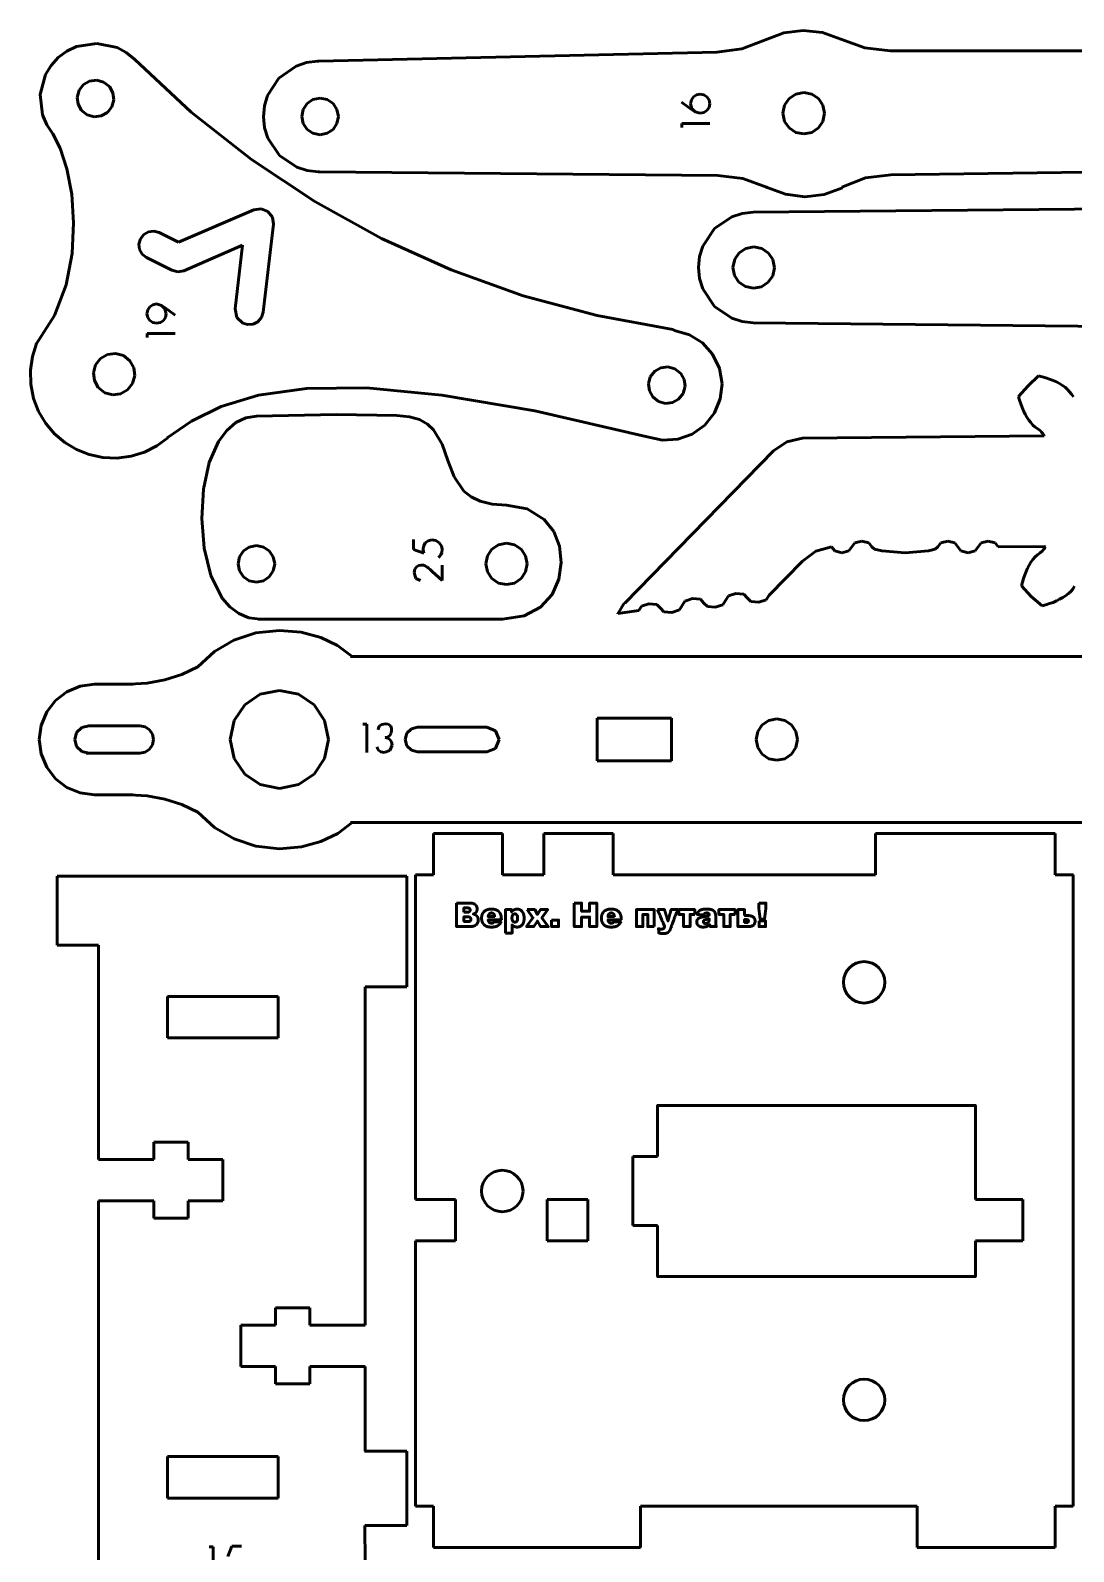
# Model space of a CAD drawing. Header units: millimetres. Extents: x 0 to 247, y 0 to 194.
# Drawn here: x 0.1 to 75.5, y 80.8 to 190.9 of the extents above; entities that cross this region are included whole.
import ezdxf

# ---------------------------------------------------------------- set-up
doc = ezdxf.new("R2010")
doc.units = ezdxf.units.MM
for name, pattern in [('K5LT32768', [0]), ('K5LT32769', [0]), ('K5LT_BASIC', [0])]:
    doc.linetypes.add(name, pattern=pattern)
doc.layers.add('Layer 1', color=7, linetype='Continuous')

msp = doc.modelspace()

# ---------------------------------------------------------------- linework, layer by layer
at = {"layer": 'Layer 1', "color": 1, "linetype": 'K5LT32768', "lineweight": 60, "true_color": 0xff0000}
for p, q in [((53.24, 190.24), (54.57, 190.74)), ((54.57, 190.74), (55.96, 190.92)), ((55.96, 190.92), (57.36, 190.76)), ((57.36, 190.76), (58.69, 190.29)), ((2.7, 189.42), (3.39, 189.75)), ((3.39, 189.75), (4.86, 189.98)), ((4.86, 189.98), (6.32, 189.67)), ((6.32, 189.67), (6.99, 189.31)), ((49.73, 189.34), (51.54, 189.59)), ((51.54, 189.59), (53.24, 190.24)), ((58.69, 190.29), (60.43, 189.66)), ((60.43, 189.66), (62.27, 189.44)), ((62.27, 189.44), (136.01, 189.44)), ((1.15, 187.72), (1.55, 188.37)), ((1.55, 188.37), (2.07, 188.95)), ((2.07, 188.95), (2.7, 189.42)), ((6.99, 189.31), (7.6, 188.81)), ((7.6, 188.81), (11.68, 185.01)), ((18.04, 187.47), (19.29, 188.34)), ((19.29, 188.34), (20.03, 188.59)), ((20.03, 188.59), (20.82, 188.69)), ((20.82, 188.69), (20.92, 188.69)), ((20.92, 188.69), (49.73, 189.34)), ((0.77, 186.28), (1.15, 187.72)), ((3.9, 186.99), (4.34, 187.24)), ((4.34, 187.24), (4.85, 187.31)), ((4.85, 187.31), (5.35, 187.17)), ((17.21, 186.2), (18.04, 187.47)), ((0.94, 184.8), (0.77, 186.28)), ((3.44, 186.07), (3.58, 186.58)), ((3.58, 186.58), (3.9, 186.99)), ((5.35, 187.17), (5.77, 186.85)), ((5.77, 186.85), (6.02, 186.4)), ((6.02, 186.4), (6.08, 185.9)), ((16.99, 185.46), (17.21, 186.2)), ((48.25, 186.25), (48.03, 186.1)), ((48.03, 186.1), (48.25, 186.25)), ((48.52, 186.31), (48.25, 186.25)), ((48.25, 186.25), (48.52, 186.31)), ((48.79, 186.25), (48.52, 186.31)), ((48.52, 186.31), (48.79, 186.25)), ((49.01, 186.1), (48.79, 186.25)), ((48.79, 186.25), (49.01, 186.1)), ((54.95, 185.98), (55.43, 186.3)), ((55.43, 186.3), (56.01, 186.42)), ((56.01, 186.42), (56.6, 186.3)), ((56.6, 186.3), (57.07, 185.98)), ((3.5, 185.57), (3.44, 186.07)), ((3.75, 185.13), (3.5, 185.57)), ((4.16, 184.8), (3.75, 185.13)), ((5.94, 185.39), (5.62, 184.98)), ((6.08, 185.9), (5.94, 185.39)), ((16.91, 184.66), (16.99, 185.46)), ((19.69, 184.69), (19.79, 185.2)), ((19.79, 185.2), (20.08, 185.62)), ((20.08, 185.62), (20.5, 185.91)), ((20.5, 185.91), (21.01, 186.01)), ((21.01, 186.01), (21.53, 185.91)), ((21.53, 185.91), (21.95, 185.62)), ((21.95, 185.62), (22.23, 185.2)), ((22.23, 185.2), (22.34, 184.69)), ((47.17, 185.72), (47.63, 185.39)), ((47.63, 185.39), (47.17, 185.72)), ((47.63, 185.39), (47.8, 185.27)), ((47.8, 185.27), (47.63, 185.39)), ((47.8, 185.27), (47.96, 185.15)), ((47.96, 185.15), (47.8, 185.27)), ((47.88, 185.88), (47.82, 185.61)), ((47.82, 185.61), (47.88, 185.88)), ((47.82, 185.61), (47.92, 185.26)), ((47.92, 185.26), (47.82, 185.61)), ((48.03, 186.1), (47.88, 185.88)), ((47.88, 185.88), (48.03, 186.1)), ((47.92, 185.26), (48.16, 185.02)), ((48.16, 185.02), (47.92, 185.26)), ((47.96, 185.15), (48.09, 185.06)), ((48.09, 185.06), (47.96, 185.15)), ((48.09, 185.06), (48.16, 185.02)), ((48.16, 185.02), (48.09, 185.06)), ((48.79, 184.97), (49.01, 185.12)), ((49.01, 185.12), (48.79, 184.97)), ((49.16, 185.88), (49.01, 186.1)), ((49.01, 186.1), (49.16, 185.88)), ((49.01, 185.12), (49.16, 185.34)), ((49.16, 185.34), (49.01, 185.12)), ((49.21, 185.61), (49.16, 185.88)), ((49.16, 185.88), (49.21, 185.61)), ((49.16, 185.34), (49.21, 185.61)), ((49.21, 185.61), (49.16, 185.34)), ((54.51, 184.92), (54.63, 185.5)), ((54.63, 185.5), (54.95, 185.98)), ((57.07, 185.98), (57.39, 185.5)), ((57.39, 185.5), (57.51, 184.92)), ((1.24, 184.09), (0.94, 184.8)), ((1.67, 183.44), (1.24, 184.09)), ((4.67, 184.66), (4.16, 184.8)), ((5.18, 184.73), (4.67, 184.66)), ((5.62, 184.98), (5.18, 184.73)), ((11.68, 185.01), (16.04, 181.58)), ((17, 183.86), (16.91, 184.66)), ((19.79, 184.17), (19.69, 184.69)), ((20.08, 183.75), (19.79, 184.17)), ((22.23, 184.17), (21.95, 183.75)), ((22.34, 184.69), (22.23, 184.17)), ((47.18, 184.17), (47.18, 183.88)), ((47.18, 183.88), (47.18, 184.17)), ((47.18, 184.17), (49.21, 184.17)), ((49.21, 184.17), (47.18, 184.17)), ((48.16, 185.02), (48.52, 184.92)), ((48.52, 184.92), (48.16, 185.02)), ((48.52, 184.92), (48.79, 184.97)), ((48.79, 184.97), (48.52, 184.92)), ((54.63, 184.33), (54.51, 184.92)), ((54.95, 183.86), (54.63, 184.33)), ((57.39, 184.33), (57.07, 183.86)), ((57.51, 184.92), (57.39, 184.33)), ((2.21, 182.39), (1.67, 183.44)), ((17.23, 183.12), (17, 183.86)), ((18.08, 181.86), (17.23, 183.12)), ((20.5, 183.47), (20.08, 183.75)), ((21.01, 183.36), (20.5, 183.47)), ((21.53, 183.47), (21.01, 183.36)), ((21.95, 183.75), (21.53, 183.47)), ((55.43, 183.53), (54.95, 183.86)), ((56.01, 183.42), (55.43, 183.53)), ((56.6, 183.53), (56.01, 183.42)), ((57.07, 183.86), (56.6, 183.53)), ((2.69, 180.9), (2.21, 182.39)), ((19.34, 181.01), (18.08, 181.86)), ((3.04, 179.06), (2.69, 180.9)), ((16.04, 181.58), (20.64, 178.52)), ((20.08, 180.77), (19.34, 181.01)), ((20.88, 180.69), (20.08, 180.77)), ((20.98, 180.69), (20.88, 180.69)), ((49.79, 180.41), (20.98, 180.69)), ((136.06, 181.44), (62.32, 180.47)), ((51.6, 180.19), (49.79, 180.41)), ((53.31, 179.56), (51.6, 180.19)), ((53.37, 179.55), (53.31, 179.56)), ((54.7, 179.05), (53.37, 179.55)), ((58.82, 179.52), (57.48, 179.04)), ((60.49, 180.24), (58.76, 179.58)), ((58.76, 179.58), (58.82, 179.52)), ((62.32, 180.47), (60.49, 180.24)), ((3.18, 176.99), (3.04, 179.06)), ((20.64, 178.52), (25.47, 175.85)), ((52.35, 177.75), (126.64, 178.47)), ((56.09, 178.88), (54.7, 179.05)), ((57.48, 179.04), (56.09, 178.88)), ((16.23, 177.93), (10.78, 175.58)), ((16.75, 178.01), (16.23, 177.93)), ((17.24, 177.81), (16.75, 178.01)), ((17.56, 177.4), (17.24, 177.81)), ((17.64, 176.88), (17.56, 177.4)), ((49.55, 176.57), (50.81, 177.43)), ((50.81, 177.43), (51.55, 177.66)), ((51.55, 177.66), (52.35, 177.75)), ((3.07, 174.76), (3.18, 176.99)), ((8.6, 176.34), (8.26, 176.15)), ((8.98, 176.39), (8.6, 176.34)), ((9.37, 176.29), (8.98, 176.39)), ((10.78, 175.58), (9.37, 176.29)), ((16.9, 170.51), (17.64, 176.88)), ((48.7, 175.3), (49.55, 176.57)), ((8.01, 175.83), (7.9, 175.44)), ((7.9, 175.44), (7.95, 175.06)), ((8.26, 176.15), (8.01, 175.83)), ((11.15, 173.52), (15.41, 175.36)), ((15.41, 175.36), (14.88, 170.75)), ((25.47, 175.85), (30.5, 173.58)), ((48.47, 174.55), (48.7, 175.3)), ((51.82, 175.14), (51.34, 174.82)), ((52.41, 175.25), (51.82, 175.14)), ((52.99, 175.13), (52.41, 175.25)), ((53.46, 174.8), (52.99, 175.13)), ((2.63, 172.49), (3.07, 174.76)), ((7.95, 175.06), (8.14, 174.72)), ((8.14, 174.72), (8.46, 174.47)), ((8.46, 174.47), (10.29, 173.55)), ((48.39, 173.75), (48.47, 174.55)), ((51.02, 174.35), (50.89, 173.76)), ((51.34, 174.82), (51.02, 174.35)), ((53.78, 174.32), (53.46, 174.8)), ((53.89, 173.74), (53.78, 174.32)), ((10.29, 173.55), (10.72, 173.44)), ((10.72, 173.44), (11.15, 173.52)), ((30.5, 173.58), (35.7, 171.71)), ((48.47, 172.95), (48.39, 173.75)), ((48.7, 172.2), (48.47, 172.95)), ((50.89, 173.76), (51.01, 173.18)), ((51.01, 173.18), (51.32, 172.7)), ((53.44, 172.68), (53.77, 173.15)), ((53.77, 173.15), (53.89, 173.74)), ((1.79, 170.27), (2.63, 172.49)), ((49.55, 170.94), (48.7, 172.2)), ((51.32, 172.7), (51.8, 172.37)), ((51.8, 172.37), (52.38, 172.25)), ((52.38, 172.25), (52.96, 172.36)), ((52.96, 172.36), (53.44, 172.68)), ((8.7, 170.9), (8.55, 170.68)), ((8.55, 170.68), (8.7, 170.9)), ((8.92, 171.05), (8.7, 170.9)), ((8.7, 170.9), (8.92, 171.05)), ((9.18, 171.11), (8.92, 171.05)), ((8.92, 171.05), (9.18, 171.11)), ((9.54, 171.01), (9.18, 171.11)), ((9.18, 171.11), (9.54, 171.01)), ((9.62, 170.96), (9.54, 171.01)), ((9.79, 170.76), (9.54, 171.01)), ((9.54, 171.01), (9.79, 170.76)), ((9.54, 171.01), (9.62, 170.96)), ((9.74, 170.87), (9.62, 170.96)), ((9.62, 170.96), (9.74, 170.87)), ((9.9, 170.76), (9.74, 170.87)), ((9.74, 170.87), (9.9, 170.76)), ((9.88, 170.41), (9.79, 170.76)), ((9.79, 170.76), (9.88, 170.41)), ((10.08, 170.63), (9.9, 170.76)), ((9.9, 170.76), (10.08, 170.63)), ((14.88, 170.75), (14.99, 170.14)), ((35.7, 171.71), (41.06, 170.27)), ((50.81, 170.08), (49.55, 170.94)), ((0.48, 168.2), (1.79, 170.27)), ((8.55, 170.68), (8.49, 170.41)), ((8.49, 170.41), (8.55, 170.68)), ((8.49, 170.41), (8.55, 170.14)), ((8.55, 170.14), (8.49, 170.41)), ((8.55, 170.14), (8.7, 169.92)), ((8.7, 169.92), (8.55, 170.14)), ((8.7, 169.92), (8.92, 169.77)), ((8.92, 169.77), (8.7, 169.92)), ((8.92, 169.77), (9.18, 169.72)), ((9.18, 169.72), (8.92, 169.77)), ((9.18, 169.72), (9.46, 169.77)), ((9.46, 169.77), (9.18, 169.72)), ((9.46, 169.77), (9.68, 169.92)), ((9.68, 169.92), (9.46, 169.77)), ((9.68, 169.92), (9.83, 170.14)), ((9.83, 170.14), (9.68, 169.92)), ((9.83, 170.14), (9.88, 170.41)), ((9.88, 170.41), (9.83, 170.14)), ((10.54, 170.31), (10.08, 170.63)), ((10.08, 170.63), (10.54, 170.31)), ((14.99, 170.14), (15.43, 169.72)), ((15.43, 169.72), (15.77, 169.62)), ((15.77, 169.62), (16.17, 169.66)), ((16.17, 169.66), (16.52, 169.83)), ((16.52, 169.83), (16.77, 170.13)), ((16.77, 170.13), (16.9, 170.51)), ((41.06, 170.27), (46.54, 169.26)), ((51.55, 169.84), (50.81, 170.08)), ((52.35, 169.75), (51.55, 169.84)), ((126.64, 169.01), (52.35, 169.75)), ((8.5, 168.97), (8.5, 168.68)), ((8.5, 168.68), (8.5, 168.97)), ((8.5, 168.97), (10.54, 168.97)), ((10.54, 168.97), (8.5, 168.97)), ((46.54, 169.26), (46.66, 169.19)), ((46.66, 169.19), (47.75, 168.88)), ((47.75, 168.88), (48.68, 168.29)), ((0.2, 167.3), (0.5, 168.25)), ((0.5, 168.25), (0.48, 168.2)), ((5.13, 167.17), (5.63, 167.45)), ((5.63, 167.45), (6.2, 167.53)), ((6.2, 167.53), (6.78, 167.37)), ((48.68, 168.29), (49.42, 167.47)), ((49.42, 167.47), (49.91, 166.45)), ((0.06, 166.31), (0.2, 167.3)), ((0.08, 165.3), (0.06, 166.31)), ((4.61, 166.13), (4.76, 166.7)), ((4.76, 166.7), (5.13, 167.17)), ((6.78, 167.37), (7.25, 167)), ((7.25, 167), (7.53, 166.5)), ((7.53, 166.5), (7.6, 165.93)), ((45.24, 166.24), (45.68, 166.49)), ((45.68, 166.49), (46.18, 166.56)), ((46.18, 166.56), (46.69, 166.42)), ((46.69, 166.42), (47.11, 166.09)), ((49.91, 166.45), (50.1, 165.34)), ((0.28, 164.28), (0.08, 165.3)), ((4.68, 165.56), (4.61, 166.13)), ((4.96, 165.06), (4.68, 165.56)), ((7.44, 165.36), (7.08, 164.89)), ((7.6, 165.93), (7.44, 165.36)), ((44.77, 165.32), (44.91, 165.83)), ((44.84, 164.82), (44.77, 165.32)), ((44.91, 165.83), (45.24, 166.24)), ((47.11, 166.09), (47.35, 165.65)), ((47.35, 165.65), (47.42, 165.15)), ((50.1, 165.34), (49.97, 164.24)), ((72.24, 165.19), (72.99, 165.9)), ((72.99, 165.9), (73.27, 165.84)), ((73.27, 165.84), (73.54, 165.76)), ((73.54, 165.76), (73.8, 165.67)), ((73.8, 165.67), (74.05, 165.58)), ((74.05, 165.58), (74.29, 165.47)), ((74.29, 165.47), (74.51, 165.35)), ((74.51, 165.35), (74.73, 165.22)), ((74.73, 165.22), (74.92, 165.08)), ((0.65, 163.33), (0.28, 164.28)), ((5.43, 164.69), (4.96, 165.06)), ((6.01, 164.53), (5.43, 164.69)), ((6.58, 164.61), (6.01, 164.53)), ((7.08, 164.89), (6.58, 164.61)), ((16.56, 164.52), (13.85, 163.7)), ((20.02, 165), (16.56, 164.52)), ((24.38, 165.03), (20.02, 165)), ((29.83, 164.52), (24.38, 165.03)), ((36.55, 163.37), (29.83, 164.52)), ((45.09, 164.38), (44.84, 164.82)), ((45.5, 164.05), (45.09, 164.38)), ((46.96, 164.23), (46.51, 163.98)), ((47.28, 164.64), (46.96, 164.23)), ((47.42, 165.15), (47.28, 164.64)), ((49.97, 164.24), (49.55, 163.22)), ((71.56, 164.42), (72.24, 165.19)), ((71.63, 164.14), (71.56, 164.42)), ((71.72, 163.88), (71.63, 164.14)), ((74.92, 165.08), (75.1, 164.93)), ((75.1, 164.93), (75.25, 164.76)), ((75.25, 164.76), (75.38, 164.57)), ((75.38, 164.57), (75.54, 164.4)), ((1.16, 162.47), (0.65, 163.33)), ((13.85, 163.7), (11.71, 162.63)), ((16.41, 163), (15.65, 162.88)), ((22.21, 163.11), (16.41, 163)), ((26.56, 163.03), (22.21, 163.11)), ((27.48, 162.95), (26.56, 163.03)), ((44.69, 161.49), (36.55, 163.37)), ((46.01, 163.91), (45.5, 164.05)), ((46.51, 163.98), (46.01, 163.91)), ((49.55, 163.22), (48.85, 162.34)), ((71.81, 163.62), (71.72, 163.88)), ((71.91, 163.37), (71.81, 163.62)), ((72.03, 163.14), (71.91, 163.37)), ((72.15, 162.92), (72.03, 163.14)), ((1.8, 161.71), (1.16, 162.47)), ((11.71, 162.63), (9.96, 161.41)), ((14.26, 161.94), (13.67, 161.15)), ((14.93, 162.52), (14.26, 161.94)), ((15.65, 162.88), (14.93, 162.52)), ((28.22, 162.74), (27.48, 162.95)), ((28.79, 162.42), (28.22, 162.74)), ((29.23, 162.01), (28.79, 162.42)), ((29.84, 160.97), (29.23, 162.01)), ((48.85, 162.34), (47.94, 161.68)), ((72.29, 162.71), (72.15, 162.92)), ((72.44, 162.52), (72.29, 162.71)), ((72.6, 162.34), (72.44, 162.52)), ((72.77, 162.2), (72.6, 162.34)), ((72.96, 162.07), (72.77, 162.2)), ((73.14, 161.92), (72.96, 162.07)), ((73.22, 161.84), (73.14, 161.92)), ((2.55, 161.08), (1.8, 161.71)), ((3.39, 160.57), (2.55, 161.08)), ((9.19, 160.84), (8.3, 160.39)), ((9.99, 161.43), (9.19, 160.84)), ((9.96, 161.41), (9.99, 161.43)), ((13.67, 161.15), (13, 159.63)), ((30.26, 159.78), (29.84, 160.97)), ((45.79, 161.25), (44.69, 161.49)), ((46.89, 161.32), (45.79, 161.25)), ((47.94, 161.68), (46.89, 161.32)), ((53.83, 160.47), (54.79, 161.14)), ((54.79, 161.14), (55.93, 161.39)), ((55.93, 161.39), (73.42, 161.57)), ((73.3, 161.75), (73.22, 161.84)), ((73.37, 161.64), (73.3, 161.75)), ((73.4, 161.58), (73.37, 161.64)), ((73.42, 161.57), (73.4, 161.58)), ((4.31, 160.21), (3.39, 160.57)), ((5.29, 160), (4.31, 160.21)), ((6.31, 159.96), (5.29, 160)), ((7.34, 160.09), (6.31, 159.96)), ((8.3, 160.39), (7.34, 160.09)), ((30.71, 158.6), (30.26, 159.78)), ((43.06, 149.44), (53.82, 160.47)), ((53.82, 160.47), (53.83, 160.47)), ((13, 159.63), (12.58, 157.71)), ((31.42, 157.56), (30.71, 158.6)), ((12.58, 157.71), (12.45, 155.59)), ((31.94, 157.15), (31.42, 157.56)), ((32.61, 156.83), (31.94, 157.15)), ((33.46, 156.62), (32.61, 156.83)), ((34.51, 156.55), (33.46, 156.62)), ((35.99, 156.28), (34.51, 156.55)), ((12.45, 155.59), (12.62, 153.44)), ((37.24, 155.51), (35.99, 156.28)), ((37.92, 154.65), (37.24, 155.51)), ((38.33, 153.58), (37.92, 154.65)), ((12.62, 153.44), (13.11, 151.46)), ((15.19, 152.81), (15.47, 153.23)), ((15.47, 153.23), (15.89, 153.51)), ((15.89, 153.51), (16.41, 153.62)), ((16.41, 153.62), (16.92, 153.51)), ((16.92, 153.51), (17.34, 153.23)), ((17.34, 153.23), (17.63, 152.81)), ((27.78, 153.34), (27.78, 154.05)), ((27.78, 154.05), (27.78, 153.34)), ((28.53, 153.06), (27.78, 153.34)), ((27.78, 153.34), (28.53, 153.06)), ((28.51, 153.6), (28.47, 153.41)), ((28.47, 153.41), (28.51, 153.6)), ((28.47, 153.41), (28.47, 153.31)), ((28.47, 153.31), (28.47, 153.41)), ((28.47, 153.31), (28.49, 153.19)), ((28.49, 153.19), (28.47, 153.31)), ((28.49, 153.19), (28.53, 153.06)), ((28.53, 153.06), (28.49, 153.19)), ((28.63, 153.81), (28.51, 153.6)), ((28.51, 153.6), (28.63, 153.81)), ((28.83, 153.97), (28.63, 153.81)), ((28.63, 153.81), (28.83, 153.97)), ((29.1, 154.03), (28.83, 153.97)), ((28.83, 153.97), (29.1, 154.03)), ((29.4, 153.98), (29.1, 154.03)), ((29.1, 154.03), (29.4, 153.98)), ((29.64, 153.83), (29.4, 153.98)), ((29.4, 153.98), (29.64, 153.83)), ((29.8, 153.61), (29.64, 153.83)), ((29.64, 153.83), (29.8, 153.61)), ((29.74, 152.94), (29.82, 153.11)), ((29.82, 153.11), (29.74, 152.94)), ((29.86, 153.35), (29.8, 153.61)), ((29.8, 153.61), (29.86, 153.35)), ((29.82, 153.11), (29.86, 153.35)), ((29.86, 153.35), (29.82, 153.11)), ((33.45, 153.35), (33.12, 152.88)), ((33.92, 153.68), (33.45, 153.35)), ((34.51, 153.79), (33.92, 153.68)), ((35.09, 153.68), (34.51, 153.79)), ((35.57, 153.35), (35.09, 153.68)), ((35.89, 152.88), (35.57, 153.35)), ((38.46, 152.39), (38.33, 153.58)), ((56.89, 153.22), (55.92, 152.5)), ((58.03, 153.52), (56.89, 153.22)), ((58.25, 153.23), (58.03, 153.52)), ((58.77, 153.1), (58.25, 153.23)), ((59.28, 153.23), (58.77, 153.1)), ((59.49, 153.52), (59.28, 153.23)), ((59.7, 153.81), (59.49, 153.52)), ((60.22, 153.93), (59.7, 153.81)), ((60.73, 153.81), (60.22, 153.93)), ((60.95, 153.52), (60.73, 153.81)), ((61.14, 153.36), (60.95, 153.52)), ((61.66, 153.23), (61.14, 153.36)), ((63.35, 153.1), (61.66, 153.23)), ((65.03, 153.23), (63.35, 153.1)), ((65.53, 153.36), (65.03, 153.23)), ((65.71, 153.52), (65.53, 153.36)), ((65.92, 153.81), (65.71, 153.52)), ((66.43, 153.93), (65.92, 153.81)), ((66.95, 153.81), (66.43, 153.93)), ((67.17, 153.52), (66.95, 153.81)), ((67.39, 153.23), (67.17, 153.52)), ((67.9, 153.1), (67.39, 153.23)), ((68.42, 153.23), (67.9, 153.1)), ((68.63, 153.52), (68.42, 153.23)), ((68.84, 153.81), (68.63, 153.52)), ((69.35, 153.93), (68.84, 153.81)), ((69.87, 153.81), (69.35, 153.93)), ((70.09, 153.52), (69.87, 153.81)), ((73.46, 153.56), (70.09, 153.52)), ((72.92, 152.96), (73.11, 153.09)), ((73.11, 153.09), (73.28, 153.24)), ((73.28, 153.24), (73.36, 153.33)), ((73.36, 153.33), (73.43, 153.42)), ((73.43, 153.42), (73.5, 153.53)), ((73.5, 153.53), (73.46, 153.56)), ((15.08, 152.29), (15.19, 152.81)), ((15.19, 151.78), (15.08, 152.29)), ((17.63, 152.81), (17.73, 152.29)), ((17.73, 152.29), (17.63, 151.78)), ((27.99, 152.09), (27.86, 151.92)), ((27.86, 151.92), (27.99, 152.09)), ((28.15, 152.18), (27.99, 152.09)), ((27.99, 152.09), (28.15, 152.18)), ((28.34, 152.21), (28.15, 152.18)), ((28.15, 152.18), (28.34, 152.21)), ((28.5, 152.19), (28.34, 152.21)), ((28.34, 152.21), (28.5, 152.19)), ((28.63, 152.15), (28.5, 152.19)), ((28.5, 152.19), (28.63, 152.15)), ((28.72, 152.09), (28.63, 152.15)), ((28.63, 152.15), (28.72, 152.09)), ((28.78, 152.05), (28.72, 152.09)), ((28.72, 152.09), (28.78, 152.05)), ((28.85, 151.99), (28.78, 152.05)), ((28.78, 152.05), (28.85, 151.99)), ((28.99, 151.88), (28.85, 151.99)), ((28.85, 151.99), (28.99, 151.88)), ((29.58, 152.76), (29.65, 152.82)), ((29.65, 152.82), (29.58, 152.76)), ((29.65, 152.82), (29.74, 152.94)), ((29.74, 152.94), (29.65, 152.82)), ((29.86, 151.09), (29.86, 152.2)), ((29.86, 152.2), (29.86, 151.09)), ((33.12, 152.88), (33.01, 152.29)), ((33.01, 152.29), (33.12, 151.71)), ((36.01, 152.29), (35.89, 152.88)), ((35.89, 151.71), (36.01, 152.29)), ((38.29, 151.19), (38.46, 152.39)), ((55.92, 152.5), (53.5, 150.02)), ((72.1, 151.75), (72.2, 151.99)), ((72.2, 151.99), (72.32, 152.21)), ((72.32, 152.21), (72.45, 152.43)), ((72.45, 152.43), (72.59, 152.62)), ((72.59, 152.62), (72.75, 152.8)), ((72.75, 152.8), (72.92, 152.96)), ((13.11, 151.46), (13.94, 149.82)), ((15.47, 151.36), (15.19, 151.78)), ((15.89, 151.07), (15.47, 151.36)), ((16.41, 150.97), (15.89, 151.07)), ((16.92, 151.07), (16.41, 150.97)), ((17.34, 151.36), (16.92, 151.07)), ((17.63, 151.78), (17.34, 151.36)), ((27.86, 151.92), (27.82, 151.67)), ((27.82, 151.67), (27.86, 151.92)), ((27.82, 151.67), (27.95, 151.23)), ((27.95, 151.23), (27.82, 151.67)), ((27.95, 151.23), (28.28, 151.09)), ((28.28, 151.09), (27.95, 151.23)), ((29.16, 151.72), (28.99, 151.88)), ((28.99, 151.88), (29.16, 151.72)), ((29.35, 151.55), (29.16, 151.72)), ((29.16, 151.72), (29.35, 151.55)), ((29.86, 151.09), (29.35, 151.55)), ((29.35, 151.55), (29.86, 151.09)), ((33.12, 151.71), (33.45, 151.23)), ((33.45, 151.23), (33.92, 150.91)), ((33.92, 150.91), (34.51, 150.79)), ((34.51, 150.79), (35.09, 150.91)), ((35.09, 150.91), (35.57, 151.23)), ((35.57, 151.23), (35.89, 151.71)), ((37.8, 150.07), (38.29, 151.19)), ((71.77, 150.7), (71.84, 150.97)), ((71.84, 150.97), (71.91, 151.24)), ((71.91, 151.24), (72, 151.5)), ((72, 151.5), (72.1, 151.75)), ((13.94, 149.82), (14.49, 149.18)), ((36.97, 149.15), (37.8, 150.07)), ((47.96, 149.78), (47.41, 149.6)), ((48.53, 149.73), (47.96, 149.78)), ((50.56, 149.97), (50.36, 149.65)), ((51.1, 150.15), (50.56, 149.97)), ((51.67, 150.1), (51.1, 150.15)), ((51.93, 149.83), (51.67, 150.1)), ((52.19, 149.57), (51.93, 149.83)), ((53.5, 150.02), (53.3, 149.7)), ((72.48, 149.94), (71.77, 150.7)), ((73.26, 149.26), (72.48, 149.94)), ((74.76, 149.86), (74.53, 149.73)), ((74.96, 149.99), (74.76, 149.86)), ((75.16, 150.14), (74.96, 149.99)), ((75.33, 150.3), (75.16, 150.14)), ((75.48, 150.47), (75.33, 150.3)), ((75.6, 150.67), (75.48, 150.47)), ((14.49, 149.18), (15.13, 148.71)), ((15.13, 148.71), (15.86, 148.4)), ((35.79, 148.53), (36.97, 149.15)), ((44.07, 148.91), (42.56, 148.71)), ((42.56, 148.71), (42.57, 148.68)), ((42.57, 148.68), (43.02, 149.45)), ((43.02, 149.45), (43.06, 149.44)), ((44.27, 149.23), (44.07, 148.91)), ((44.81, 149.41), (44.27, 149.23)), ((45.38, 149.36), (44.81, 149.41)), ((45.64, 149.09), (45.38, 149.36)), ((45.9, 148.83), (45.64, 149.09)), ((46.47, 148.78), (45.9, 148.83)), ((47.01, 148.96), (46.47, 148.78)), ((47.21, 149.28), (47.01, 148.96)), ((47.41, 149.6), (47.21, 149.28)), ((48.79, 149.46), (48.53, 149.73)), ((49.05, 149.2), (48.79, 149.46)), ((49.61, 149.15), (49.05, 149.2)), ((50.16, 149.33), (49.61, 149.15)), ((50.36, 149.65), (50.16, 149.33)), ((52.76, 149.52), (52.19, 149.57)), ((53.3, 149.7), (52.76, 149.52)), ((73.53, 149.33), (73.26, 149.26)), ((73.8, 149.42), (73.53, 149.33)), ((74.05, 149.51), (73.8, 149.42)), ((74.3, 149.62), (74.05, 149.51)), ((74.53, 149.73), (74.3, 149.62)), ((15.86, 148.4), (16.69, 148.3)), ((16.69, 148.3), (16.51, 148.29)), ((16.51, 148.29), (34.22, 148.29)), ((34.22, 148.3), (35.79, 148.53)), ((34.22, 148.29), (34.22, 148.3)), ((14.78, 146.77), (13.37, 145.94)), ((16.36, 147.3), (14.78, 146.77)), ((18.07, 147.48), (16.36, 147.3)), ((19.65, 147.35), (18.07, 147.48)), ((21.06, 146.97), (19.65, 147.35)), ((22.28, 146.38), (21.06, 146.97)), ((13.37, 145.94), (12.17, 144.84)), ((23.33, 145.6), (22.28, 146.38)), ((23.21, 145.58), (23.33, 145.6)), ((98.07, 145.58), (23.21, 145.58)), ((11, 144.29), (9.77, 143.89)), ((12.16, 144.83), (11, 144.29)), ((12.17, 144.84), (12.16, 144.83)), ((3.65, 143.44), (2.69, 143.04)), ((4.69, 143.58), (3.65, 143.44)), ((7.46, 143.58), (4.69, 143.58)), ((8.5, 143.66), (7.22, 143.58)), ((7.22, 143.58), (7.46, 143.58)), ((9.77, 143.89), (8.5, 143.66)), ((1.87, 142.41), (1.23, 141.58)), ((2.69, 143.04), (1.87, 142.41)), ((15.56, 142.09), (14.79, 140.96)), ((16.68, 142.85), (15.56, 142.09)), ((18.07, 143.13), (16.68, 142.85)), ((19.45, 142.85), (18.07, 143.13)), ((20.58, 142.09), (19.45, 142.85)), ((21.34, 140.96), (20.58, 142.09)), ((1.23, 141.58), (0.83, 140.6)), ((46.44, 141.13), (41.07, 141.13)), ((41.07, 141.13), (41.07, 138.03)), ((46.44, 138.03), (46.44, 141.13)), ((54.07, 141.08), (53.48, 140.96)), ((54.65, 140.96), (54.07, 141.08)), ((0.83, 140.6), (0.69, 139.58)), ((3.27, 139.58), (3.4, 140.08)), ((3.4, 140.08), (3.77, 140.44)), ((3.77, 140.44), (4.27, 140.58)), ((4.27, 140.58), (7.97, 140.58)), ((7.97, 140.58), (8.35, 140.5)), ((8.35, 140.5), (8.67, 140.28)), ((8.67, 140.28), (8.89, 139.97)), ((8.89, 139.97), (8.97, 139.58)), ((14.79, 140.96), (14.52, 139.58)), ((21.62, 139.58), (21.34, 140.96)), ((24.4, 140.68), (24.11, 140.68)), ((24.11, 140.68), (24.4, 140.68)), ((24.4, 140.68), (24.4, 138.65)), ((24.4, 138.65), (24.4, 140.68)), ((25.24, 140.43), (25.22, 140.29)), ((25.22, 140.29), (25.24, 140.43)), ((25.32, 140.56), (25.24, 140.43)), ((25.24, 140.43), (25.32, 140.56)), ((25.48, 140.66), (25.32, 140.56)), ((25.32, 140.56), (25.48, 140.66)), ((25.75, 140.71), (25.48, 140.66)), ((25.48, 140.66), (25.75, 140.71)), ((25.93, 140.68), (25.75, 140.71)), ((25.75, 140.71), (25.93, 140.68)), ((26.06, 140.62), (25.93, 140.68)), ((25.93, 140.68), (26.06, 140.62)), ((26.05, 139.87), (26.15, 140.04)), ((26.15, 140.04), (26.05, 139.87)), ((26.14, 140.52), (26.06, 140.62)), ((26.06, 140.62), (26.14, 140.52)), ((26.18, 140.42), (26.14, 140.52)), ((26.14, 140.52), (26.18, 140.42)), ((26.15, 140.04), (26.19, 140.25)), ((26.19, 140.25), (26.15, 140.04)), ((26.19, 140.32), (26.18, 140.42)), ((26.18, 140.42), (26.19, 140.33)), ((26.19, 140.33), (26.19, 140.25)), ((26.19, 140.25), (26.19, 140.32)), ((27.17, 139.58), (27.29, 140.03)), ((27.29, 140.03), (27.62, 140.36)), ((27.62, 140.36), (28.07, 140.48)), ((28.07, 140.48), (33.07, 140.48)), ((33.07, 140.48), (33.7, 140.21)), ((33.7, 140.21), (33.97, 139.58)), ((52.69, 140.16), (52.57, 139.58)), ((53.01, 140.64), (52.69, 140.16)), ((53.48, 140.96), (53.01, 140.64)), ((55.13, 140.64), (54.65, 140.96)), ((55.45, 140.16), (55.13, 140.64)), ((55.57, 139.58), (55.45, 140.16)), ((0.69, 139.58), (0.83, 138.55)), ((3.4, 139.08), (3.27, 139.58)), ((3.77, 138.71), (3.4, 139.08)), ((8.67, 138.87), (8.35, 138.66)), ((8.89, 139.19), (8.67, 138.87)), ((8.97, 139.58), (8.89, 139.19)), ((14.52, 139.58), (14.79, 138.2)), ((21.34, 138.2), (21.62, 139.58)), ((25.14, 139.05), (25.18, 138.91)), ((25.18, 138.91), (25.14, 139.05)), ((25.18, 138.91), (25.27, 138.78)), ((25.27, 138.78), (25.18, 138.91)), ((25.27, 138.78), (25.42, 138.69)), ((25.42, 138.69), (25.27, 138.78)), ((25.64, 138.65), (26.07, 138.78)), ((26.07, 138.78), (25.64, 138.65)), ((25.73, 139.72), (25.9, 139.75)), ((25.9, 139.75), (25.73, 139.72)), ((25.91, 139.68), (25.73, 139.72)), ((25.73, 139.72), (25.91, 139.68)), ((25.9, 139.75), (26.05, 139.87)), ((26.05, 139.87), (25.9, 139.75)), ((26.07, 139.58), (25.91, 139.68)), ((25.91, 139.68), (26.07, 139.58)), ((26.18, 139.42), (26.07, 139.58)), ((26.07, 139.58), (26.18, 139.42)), ((26.07, 138.78), (26.23, 139.18)), ((26.23, 139.18), (26.07, 138.78)), ((26.23, 139.18), (26.18, 139.42)), ((26.18, 139.42), (26.23, 139.18)), ((27.29, 139.13), (27.17, 139.58)), ((27.62, 138.8), (27.29, 139.13)), ((28.07, 138.68), (27.62, 138.8)), ((33.7, 138.94), (33.07, 138.68)), ((33.97, 139.58), (33.7, 138.94)), ((52.57, 139.58), (52.69, 138.99)), ((52.69, 138.99), (53.01, 138.52)), ((55.13, 138.52), (55.45, 138.99)), ((55.45, 138.99), (55.57, 139.58)), ((0.83, 138.55), (1.23, 137.58)), ((4.27, 138.58), (3.77, 138.71)), ((4.08, 138.58), (4.27, 138.58)), ((7.97, 138.58), (4.08, 138.58)), ((8.35, 138.66), (7.97, 138.58)), ((14.79, 138.2), (15.56, 137.07)), ((20.58, 137.07), (21.34, 138.2)), ((25.42, 138.69), (25.64, 138.65)), ((25.64, 138.65), (25.42, 138.69)), ((33.07, 138.68), (28.07, 138.68)), ((41.07, 138.03), (46.44, 138.03)), ((53.01, 138.52), (53.48, 138.19)), ((53.48, 138.19), (54.07, 138.08)), ((54.07, 138.08), (54.65, 138.19)), ((54.65, 138.19), (55.13, 138.52)), ((1.23, 137.58), (1.87, 136.74)), ((1.87, 136.74), (2.69, 136.11)), ((15.56, 137.07), (16.68, 136.31)), ((19.45, 136.31), (20.58, 137.07)), ((2.69, 136.11), (3.65, 135.72)), ((3.65, 135.72), (4.69, 135.58)), ((4.69, 135.58), (7.46, 135.58)), ((7.46, 135.58), (7.22, 135.58)), ((7.22, 135.58), (8.5, 135.5)), ((8.5, 135.5), (9.77, 135.26)), ((16.68, 136.31), (18.07, 136.03)), ((18.07, 136.03), (19.45, 136.31)), ((9.77, 135.26), (11, 134.87)), ((11, 134.87), (12.16, 134.33)), ((12.16, 134.33), (12.18, 134.31)), ((12.18, 134.31), (13.38, 133.21)), ((22.3, 132.78), (23.34, 133.56)), ((23.34, 133.56), (23.21, 133.58)), ((23.21, 133.58), (98.07, 133.58)), ((13.38, 133.21), (14.79, 132.38)), ((14.79, 132.38), (16.36, 131.86)), ((19.66, 131.81), (21.07, 132.19)), ((21.07, 132.19), (22.3, 132.78)), ((16.36, 131.86), (18.07, 131.67)), ((18.07, 131.67), (19.66, 131.81)), ((27.28, 129.68), (1.98, 129.68)), ((1.98, 129.68), (1.98, 124.68)), ((27.28, 121.68), (27.28, 129.68)), ((1.98, 124.68), (4.98, 124.68)), ((4.98, 124.68), (4.98, 109.18)), ((24.28, 97.18), (24.28, 121.68)), ((24.28, 121.68), (27.28, 121.68)), ((9.98, 117.98), (9.98, 120.98)), ((9.98, 120.98), (17.98, 120.98)), ((17.98, 120.98), (17.98, 117.98)), ((17.98, 117.98), (9.98, 117.98)), ((8.98, 109.18), (8.98, 110.43)), ((8.98, 110.43), (11.48, 110.43)), ((11.48, 110.43), (11.48, 109.18)), ((4.98, 109.18), (8.98, 109.18)), ((11.48, 109.18), (13.98, 109.18)), ((13.98, 109.18), (13.98, 106.18)), ((8.98, 106.18), (4.98, 106.18)), ((4.98, 106.18), (4.98, 77.18)), ((8.98, 104.93), (8.98, 106.18)), ((13.98, 106.18), (11.48, 106.18)), ((11.48, 106.18), (11.48, 104.93)), ((11.48, 104.93), (8.98, 104.93)), ((17.78, 97.18), (17.78, 98.43)), ((17.78, 98.43), (20.28, 98.43)), ((20.28, 98.43), (20.28, 97.18)), ((15.28, 94.18), (15.28, 97.18)), ((15.28, 97.18), (17.78, 97.18)), ((20.28, 97.18), (24.28, 97.18)), ((17.78, 94.18), (15.28, 94.18)), ((17.78, 92.93), (17.78, 94.18)), ((24.28, 94.18), (20.28, 94.18)), ((20.28, 94.18), (20.28, 92.93)), ((24.28, 88.05), (24.28, 94.18)), ((20.28, 92.93), (17.78, 92.93)), ((9.98, 84.66), (9.98, 87.66)), ((9.98, 87.66), (17.98, 87.66)), ((17.98, 87.66), (17.98, 84.66)), ((27.23, 88.05), (24.23, 88.05)), ((24.23, 88.05), (24.28, 88.05)), ((27.28, 88.05), (27.23, 88.05)), ((27.28, 82.68), (27.28, 88.05)), ((17.98, 84.66), (9.98, 84.66)), ((24.28, 79.97), (24.25, 82.68)), ((24.25, 82.68), (27.28, 82.68)), ((13.29, 81.12), (13, 81.12)), ((13, 81.12), (13.29, 81.12)), ((13.29, 81.12), (13.29, 79.09)), ((13.29, 79.09), (13.29, 81.12)), ((14.34, 80.43), (14.62, 81.18)), ((14.62, 81.18), (14.34, 80.43)), ((14.62, 81.18), (15.34, 81.18)), ((15.34, 81.18), (14.62, 81.18))]:
    msp.add_line(p, q, dxfattribs=at)
at = {"layer": 'Layer 1', "color": 1, "linetype": 'K5LT32769', "lineweight": 60, "true_color": 0xff0000}
for p, q in [((34.21, 132.78), (29.21, 132.78)), ((29.21, 132.78), (29.21, 129.78)), ((29.21, 129.78), (29.21, 132.78)), ((29.21, 132.78), (34.21, 132.78)), ((34.21, 129.78), (34.21, 132.78)), ((34.21, 132.78), (34.21, 129.78)), ((42.21, 132.78), (37.21, 132.78)), ((37.21, 132.78), (37.21, 129.78)), ((37.21, 129.78), (37.21, 132.78)), ((37.21, 132.78), (42.21, 132.78)), ((42.21, 129.78), (42.21, 132.78)), ((42.21, 132.78), (42.21, 129.78)), ((74.21, 132.78), (61.21, 132.78)), ((61.21, 132.78), (61.21, 129.78)), ((61.21, 129.78), (61.21, 132.78)), ((61.21, 132.78), (74.21, 132.78)), ((74.21, 129.78), (74.21, 132.78)), ((74.21, 132.78), (74.21, 129.78)), ((29.21, 129.78), (27.91, 129.78)), ((27.91, 129.78), (27.91, 106.28)), ((27.91, 129.78), (29.21, 129.78)), ((27.91, 106.28), (27.91, 129.78)), ((37.21, 129.78), (34.21, 129.78)), ((34.21, 129.78), (37.21, 129.78)), ((61.21, 129.78), (42.21, 129.78)), ((42.21, 129.78), (61.21, 129.78)), ((75.51, 129.78), (74.21, 129.78)), ((74.21, 129.78), (75.51, 129.78)), ((75.54, 129.78), (75.51, 129.78)), ((75.51, 129.78), (75.51, 84.08)), ((45.44, 109.39), (43.64, 109.39)), ((43.64, 109.39), (43.64, 104.39)), ((30.81, 106.28), (27.91, 106.28)), ((30.81, 103.28), (30.81, 106.28)), ((40.39, 106.28), (37.45, 106.28)), ((37.45, 106.28), (37.45, 103.28)), ((40.39, 103.28), (40.39, 106.28)), ((68.44, 106.28), (71.86, 106.28)), ((68.74, 106.28), (71.86, 106.28)), ((71.86, 106.28), (71.86, 103.28)), ((71.86, 106.28), (71.86, 103.28)), ((43.64, 104.39), (45.44, 104.39)), ((30.81, 103.28), (27.91, 103.28)), ((27.91, 103.28), (27.91, 84.08)), ((27.91, 84.08), (27.91, 103.28)), ((27.91, 103.28), (30.81, 103.28)), ((37.45, 103.28), (40.39, 103.28)), ((71.86, 103.28), (68.44, 103.28)), ((75.51, 84.08), (75.51, 103.28)), ((27.91, 84.08), (29.21, 84.08)), ((29.21, 84.08), (27.91, 84.08)), ((29.21, 84.08), (29.21, 81.08)), ((29.21, 81.08), (29.21, 84.08)), ((44.21, 81.08), (44.21, 84.08)), ((44.21, 84.08), (64.21, 84.08)), ((64.21, 84.08), (44.21, 84.08)), ((44.21, 84.08), (44.21, 81.08)), ((64.21, 84.08), (64.21, 81.08)), ((64.21, 81.08), (64.21, 84.08)), ((74.21, 81.08), (74.21, 84.08)), ((74.21, 84.08), (75.51, 84.08)), ((75.51, 84.08), (74.21, 84.08)), ((74.21, 84.08), (74.21, 81.08)), ((29.21, 81.08), (44.21, 81.08)), ((44.21, 81.08), (29.21, 81.08)), ((64.21, 81.08), (74.21, 81.08)), ((74.21, 81.08), (64.21, 81.08))]:
    msp.add_line(p, q, dxfattribs=at)
at = {"layer": 'Layer 1', "color": 150, "linetype": 'K5LT_BASIC', "lineweight": 60, "true_color": 0x0080ff}
for points in [[(35.99, 127.27), (36.55, 127.27), (36.74, 126.92), (36.97, 127.27), (37.49, 127.27), (37.07, 126.68), (37.52, 126.03), (36.97, 126.03), (36.74, 126.43), (36.48, 126.03), (35.96, 126.03), (36.41, 126.68)], [(39.41, 127.74), (39.94, 127.74), (39.94, 127.14), (40.52, 127.14), (40.52, 127.74), (41.04, 127.74), (41.04, 126.03), (40.52, 126.03), (40.52, 126.72), (39.94, 126.72), (39.94, 126.03), (39.41, 126.03)], [(45.2, 126.03), (44.73, 126.03), (44.73, 126.92), (44.37, 126.92), (44.37, 126.03), (43.9, 126.03), (43.9, 127.27), (45.2, 127.27)], [(48.13, 126.92), (47.79, 126.92), (47.79, 126.03), (47.32, 126.03), (47.32, 126.92), (46.97, 126.92), (46.97, 127.27), (48.13, 127.27)], [(51.04, 126.92), (50.69, 126.92), (50.69, 126.03), (50.22, 126.03), (50.22, 126.92), (49.88, 126.92), (49.88, 127.27), (51.04, 127.27)], [(52.76, 127.74), (53.27, 127.74), (53.27, 127.35), (53.17, 126.57), (52.86, 126.57), (52.76, 127.35)], [(37.76, 126.51), (38.27, 126.51), (38.27, 126.03), (37.76, 126.03)], [(52.78, 126.45), (53.25, 126.45), (53.25, 126.03), (52.78, 126.03)]]:
    msp.add_lwpolyline(points, close=True, dxfattribs=at)
at = {"layer": 'Layer 1', "color": 1, "linetype": 'K5LT32769', "lineweight": 60, "true_color": 0xff0000}
for points in [[(68.44, 106.28), (68.44, 113.09), (45.44, 113.09), (45.44, 109.39)], [(45.44, 104.39), (45.44, 100.69), (68.44, 100.69), (68.44, 103.28)]]:
    msp.add_lwpolyline(points, dxfattribs=at)
for centre in [(60.38, 122), (34.2, 106.89), (60.38, 91.77)]:
    msp.add_circle(centre, 1.5, dxfattribs=at)
at = {"layer": 'Layer 1', "color": 150, "linetype": 'K5LT_BASIC', "lineweight": 60, "true_color": 0x0080ff}
for points, knots in [([(30.88, 127.74), (31.38, 127.74), (31.87, 127.74), (32.12, 127.74), (32.25, 127.61), (32.38, 127.49), (32.38, 127.31), (32.38, 127.16), (32.29, 127.05), (32.23, 126.98), (32.1, 126.94), (32.29, 126.89), (32.37, 126.79), (32.46, 126.68), (32.46, 126.52), (32.46, 126.38), (32.4, 126.28), (32.34, 126.17), (32.23, 126.11), (32.16, 126.07), (32.03, 126.05), (31.85, 126.03), (31.79, 126.03), (31.34, 126.03), (30.88, 126.03), (30.88, 126.88), (30.88, 127.74)], [0, 0, 0, 2.00739, 2.00739, 2.836578, 2.836578, 3.529403, 3.529403, 4.104119, 4.104119, 4.54893, 4.54893, 5.191041, 5.191041, 5.779093, 5.779093, 6.285057, 6.285057, 6.7738, 6.7738, 7.199015, 7.199015, 7.682115, 7.682115, 9.533577, 9.533577, 13, 13, 13]), ([(31.42, 127.07), (31.53, 127.07), (31.65, 127.07), (31.77, 127.07), (31.82, 127.11), (31.87, 127.15), (31.87, 127.23), (31.87, 127.31), (31.82, 127.35), (31.77, 127.39), (31.65, 127.39), (31.53, 127.39), (31.42, 127.39), (31.42, 127.23), (31.42, 127.07)], [0, 0, 0, 1.140678, 1.140678, 2.037559, 2.037559, 2.713245, 2.713245, 3.359234, 3.359234, 4.238176, 4.238176, 5.396108, 5.396108, 7, 7, 7]), ([(31.42, 126.4), (31.55, 126.4), (31.68, 126.4), (31.82, 126.4), (31.88, 126.44), (31.93, 126.49), (31.93, 126.57), (31.93, 126.65), (31.88, 126.69), (31.82, 126.74), (31.68, 126.74), (31.55, 126.74), (31.42, 126.74), (31.42, 126.57), (31.42, 126.4)], [0, 0, 0, 1.199279, 1.199279, 2.099689, 2.099689, 2.749392, 2.749392, 3.364866, 3.364866, 4.26916, 4.26916, 5.463268, 5.463268, 7, 7, 7]), ([(34.13, 126.53), (33.65, 126.53), (33.18, 126.53), (33.19, 126.42), (33.24, 126.36), (33.31, 126.28), (33.42, 126.28), (33.49, 126.28), (33.55, 126.32), (33.59, 126.34), (33.64, 126.39), (33.87, 126.37), (34.1, 126.35), (34, 126.16), (33.84, 126.08), (33.69, 126), (33.41, 126), (33.17, 126), (33.02, 126.07), (32.88, 126.14), (32.79, 126.29), (32.7, 126.44), (32.7, 126.65), (32.7, 126.94), (32.88, 127.12), (33.07, 127.3), (33.4, 127.3), (33.66, 127.3), (33.81, 127.22), (33.97, 127.14), (34.05, 126.98), (34.13, 126.83), (34.13, 126.59), (34.13, 126.56), (34.13, 126.53)], [0, 0, 0, 2.5671, 2.5671, 3.066142, 3.066142, 3.616132, 3.616132, 3.991421, 3.991421, 4.301832, 4.301832, 5.569074, 5.569074, 6.590626, 6.590626, 7.796949, 7.796949, 8.868002, 8.868002, 9.748846, 9.748846, 10.755703, 10.755703, 12.16382, 12.16382, 13.671868, 13.671868, 14.836776, 14.836776, 15.745234, 15.745234, 16.854682, 16.854682, 17, 17, 17]), ([(33.65, 126.76), (33.63, 126.9), (33.57, 126.96), (33.51, 127.02), (33.42, 127.02), (33.3, 127.02), (33.24, 126.93), (33.19, 126.87), (33.18, 126.76), (33.41, 126.76), (33.65, 126.76)], [0, 0, 0, 0.866101, 0.866101, 1.562824, 1.562824, 2.406464, 2.406464, 3.123803, 3.123803, 5, 5, 5]), ([(34.43, 125.56), (34.43, 126.41), (34.43, 127.27), (34.65, 127.27), (34.87, 127.27), (34.87, 127.18), (34.87, 127.09), (34.96, 127.2), (35.04, 127.24), (35.14, 127.3), (35.27, 127.3), (35.51, 127.3), (35.65, 127.11), (35.78, 126.92), (35.78, 126.64), (35.78, 126.33), (35.64, 126.16), (35.49, 126), (35.27, 126), (35.16, 126), (35.07, 126.04), (34.98, 126.08), (34.91, 126.15), (34.91, 125.86), (34.91, 125.56), (34.67, 125.56), (34.43, 125.56)], [0, 0, 0, 3.616571, 3.616571, 4.557335, 4.557335, 4.941508, 4.941508, 5.430316, 5.430316, 5.932899, 5.932899, 6.875505, 6.875505, 7.928414, 7.928414, 8.999397, 8.999397, 9.887172, 9.887172, 10.318541, 10.318541, 10.734824, 10.734824, 11.985117, 11.985117, 13, 13, 13]), ([(34.9, 126.65), (34.9, 126.5), (34.96, 126.43), (35.03, 126.36), (35.12, 126.36), (35.2, 126.36), (35.26, 126.43), (35.31, 126.49), (35.31, 126.66), (35.31, 126.81), (35.25, 126.88), (35.2, 126.95), (35.11, 126.95), (35.02, 126.95), (34.96, 126.88), (34.9, 126.81), (34.9, 126.65)], [0, 0, 0, 1.142945, 1.142945, 2.011539, 2.011539, 2.795704, 2.795704, 3.993601, 3.993601, 5.144265, 5.144265, 5.949468, 5.949468, 6.797336, 6.797336, 8, 8, 8]), ([(42.8, 126.53), (42.32, 126.53), (41.85, 126.53), (41.86, 126.42), (41.91, 126.36), (41.98, 126.28), (42.09, 126.28), (42.16, 126.28), (42.22, 126.32), (42.26, 126.34), (42.3, 126.39), (42.54, 126.37), (42.77, 126.35), (42.66, 126.16), (42.51, 126.08), (42.36, 126), (42.08, 126), (41.83, 126), (41.69, 126.07), (41.55, 126.14), (41.46, 126.29), (41.37, 126.44), (41.37, 126.65), (41.37, 126.94), (41.55, 127.12), (41.74, 127.3), (42.06, 127.3), (42.33, 127.3), (42.48, 127.22), (42.64, 127.14), (42.72, 126.98), (42.8, 126.83), (42.8, 126.59), (42.8, 126.56), (42.8, 126.53)], [0, 0, 0, 2.5671, 2.5671, 3.066142, 3.066142, 3.616132, 3.616132, 3.991421, 3.991421, 4.301832, 4.301832, 5.569074, 5.569074, 6.590626, 6.590626, 7.796949, 7.796949, 8.868002, 8.868002, 9.748846, 9.748846, 10.755703, 10.755703, 12.16382, 12.16382, 13.671868, 13.671868, 14.836776, 14.836776, 15.745234, 15.745234, 16.854682, 16.854682, 17, 17, 17]), ([(42.31, 126.76), (42.3, 126.9), (42.24, 126.96), (42.18, 127.02), (42.08, 127.02), (41.97, 127.02), (41.9, 126.93), (41.86, 126.87), (41.85, 126.76), (42.08, 126.76), (42.31, 126.76)], [0, 0, 0, 0.866101, 0.866101, 1.562824, 1.562824, 2.406464, 2.406464, 3.123803, 3.123803, 5, 5, 5]), ([(45.43, 127.27), (45.68, 127.27), (45.93, 127.27), (46.06, 126.86), (46.19, 126.44), (46.3, 126.86), (46.42, 127.27), (46.66, 127.27), (46.89, 127.27), (46.64, 126.61), (46.4, 125.95), (46.32, 125.72), (46.23, 125.64), (46.11, 125.53), (45.85, 125.53), (45.75, 125.53), (45.54, 125.56), (45.52, 125.72), (45.5, 125.89), (45.6, 125.85), (45.73, 125.85), (45.81, 125.85), (45.86, 125.89), (45.91, 125.93), (45.95, 126.03), (45.69, 126.65), (45.43, 127.27)], [0, 0, 0, 0.880265, 0.880265, 2.398738, 2.398738, 3.907207, 3.907207, 4.729103, 4.729103, 7.211633, 7.211633, 7.833959, 7.833959, 8.540145, 8.540145, 9.099798, 9.099798, 9.685844, 9.685844, 10.092651, 10.092651, 10.34502, 10.34502, 10.638201, 10.638201, 13, 13, 13]), ([(48.76, 126.87), (48.54, 126.89), (48.31, 126.92), (48.34, 127.03), (48.38, 127.1), (48.43, 127.17), (48.52, 127.22), (48.59, 127.26), (48.7, 127.28), (48.82, 127.3), (48.95, 127.3), (49.16, 127.3), (49.29, 127.27), (49.42, 127.25), (49.51, 127.17), (49.57, 127.12), (49.6, 127.02), (49.64, 126.93), (49.64, 126.84), (49.64, 126.57), (49.64, 126.29), (49.64, 126.21), (49.65, 126.16), (49.66, 126.11), (49.69, 126.03), (49.47, 126.03), (49.25, 126.03), (49.22, 126.08), (49.22, 126.1), (49.21, 126.13), (49.2, 126.18), (49.11, 126.09), (49.01, 126.05), (48.89, 126), (48.72, 126), (48.5, 126), (48.39, 126.11), (48.27, 126.21), (48.27, 126.36), (48.27, 126.5), (48.36, 126.59), (48.44, 126.68), (48.66, 126.73), (48.93, 126.78), (49.01, 126.8), (49.08, 126.82), (49.17, 126.86), (49.17, 126.95), (49.14, 126.98), (49.1, 127.02), (49.01, 127.02), (48.89, 127.02), (48.84, 126.98), (48.79, 126.95), (48.76, 126.87)], [0, 0, 0, 1.883407, 1.883407, 2.721256, 2.721256, 3.483056, 3.483056, 4.263145, 4.263145, 5.28817, 5.28817, 6.708767, 6.708767, 7.702358, 7.702358, 8.440857, 8.440857, 9.217629, 9.217629, 11.478855, 11.478855, 12.048148, 12.048148, 12.609244, 12.609244, 14.448929, 14.448929, 14.780748, 14.780748, 15.110232, 15.110232, 16.045745, 16.045745, 17.279644, 17.279644, 18.76434, 18.76434, 19.951133, 19.951133, 20.995163, 20.995163, 22.395972, 22.395972, 23.858675, 23.858675, 24.59043, 24.59043, 25.136385, 25.136385, 25.69351, 25.69351, 26.441294, 26.441294, 27, 27, 27]), ([(51.73, 126.83), (51.83, 126.83), (51.94, 126.83), (52.49, 126.83), (52.49, 126.43), (52.49, 126.03), (51.96, 126.03), (51.6, 126.03), (51.25, 126.03), (51.25, 126.65), (51.25, 127.27), (51.49, 127.27), (51.73, 127.27), (51.73, 127.05), (51.73, 126.83)], [0, 0, 0, 0.329341, 0.329341, 1.506425, 1.506425, 2.659248, 2.659248, 3.731243, 3.731243, 5.611181, 5.611181, 6.331757, 6.331757, 7, 7, 7]), ([(49.17, 126.62), (49.07, 126.58), (48.97, 126.56), (48.82, 126.52), (48.79, 126.48), (48.75, 126.44), (48.75, 126.39), (48.75, 126.34), (48.79, 126.3), (48.82, 126.26), (48.9, 126.26), (48.98, 126.26), (49.05, 126.3), (49.12, 126.34), (49.14, 126.4), (49.17, 126.45), (49.17, 126.54), (49.17, 126.58), (49.17, 126.62)], [0, 0, 0, 1.528443, 1.528443, 2.960115, 2.960115, 3.672428, 3.672428, 4.41264, 4.41264, 5.294489, 5.294489, 6.399423, 6.399423, 7.382845, 7.382845, 8.45253, 8.45253, 9, 9, 9]), ([(51.73, 126.32), (51.8, 126.32), (51.88, 126.32), (51.94, 126.32), (51.97, 126.35), (52.01, 126.38), (52.01, 126.43), (52.01, 126.54), (51.88, 126.54), (51.8, 126.54), (51.73, 126.54), (51.73, 126.43), (51.73, 126.32)], [0, 0, 0, 1.014705, 1.014705, 1.672103, 1.672103, 2.262016, 2.262016, 3.56031, 3.56031, 4.575015, 4.575015, 6, 6, 6])]:
    msp.add_open_spline(points, degree=2, knots=knots, dxfattribs=at)

doc.saveas('drawing.dxf')
